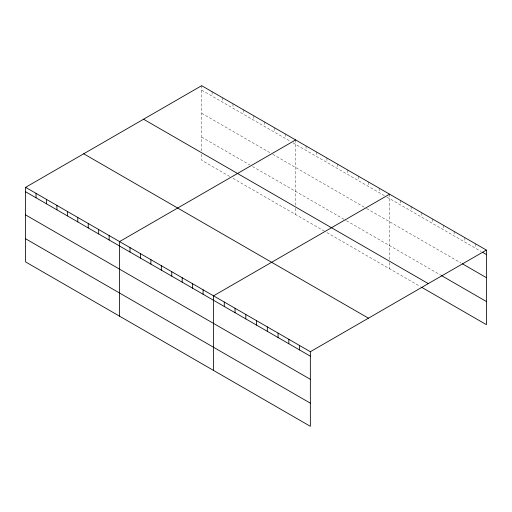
<?xml version="1.0" encoding="UTF-8"?>
<svg xmlns="http://www.w3.org/2000/svg" width="512" height="512" viewBox="0 0 512 512"><rect width="100%" height="100%" fill="white"/><g stroke="black" fill="none" stroke-linecap="round" stroke-linejoin="round"><path stroke-width="0.38" stroke-dasharray="2.56 1.92" d="M201.658 85.683L201.658 151.789M201.658 90.125L290.4 141.363M293.011 142.867L384.365 195.616M386.976 197.12L481.024 251.418M201.658 113.274L270.176 152.832M272.781 154.342L366.093 208.211M366.746 208.589L460.851 262.918M201.658 137.126L249.946 165.005M252.557 166.509L345.869 220.384M346.522 220.762L440.685 275.123M229.715 176.474L201.658 160.275L201.658 152.557M232.979 178.355L325.638 231.853M326.944 232.608L420.512 286.63M475.642 243.872L475.642 248.314M464.883 237.658L464.883 242.099M454.131 231.45L454.131 235.891M443.373 225.242L443.373 229.677M432.614 219.027L432.614 223.469M421.856 212.819L421.856 217.261M411.104 206.605L411.104 211.046M400.346 200.397L400.346 204.838M389.587 194.189L389.587 259.514M389.587 262.598L389.587 268.774M379.149 188.16L379.149 192.602M368.704 182.131L368.704 186.573M358.266 176.102L358.266 180.544M347.827 170.074L347.827 174.515M337.382 164.045L337.382 168.486M326.944 158.022L326.944 162.458M316.506 151.994L316.506 156.435M306.061 145.965L306.061 150.406M295.622 139.936L295.622 205.267M295.622 208.352L295.622 214.522M285.184 133.907L285.184 138.349M274.739 127.878L274.739 132.32M264.301 121.856L264.301 126.291M253.862 115.827L253.862 120.262M243.418 109.798L243.418 114.24M232.979 103.77L232.979 108.211M222.541 97.741L222.541 102.182M212.096 91.712L212.096 96.154"/><path stroke-width="0.77" d="M25.6 187.334L310.342 351.725L310.342 426.317L25.6 261.92L25.6 187.334L201.658 85.683L486.4 250.08L486.4 324.672L421.856 287.405M295.622 139.936L119.565 241.581L119.565 316.166M389.587 194.189L213.53 295.834L213.53 370.419M310.342 351.725L486.4 250.08M482.368 252.192L486.4 254.522M462.195 263.699L486.4 277.67M441.357 275.514L486.4 301.523M143.558 119.232L428.301 283.622M83.699 153.786L368.442 318.182M25.6 191.77L310.342 356.166M25.6 214.918L310.342 379.315M25.6 238.771L310.342 403.168M299.584 345.517L299.584 349.958M288.832 339.302L288.832 343.744M278.074 333.094L278.074 337.536M267.315 326.886L267.315 331.328M256.557 320.672L256.557 325.114M245.805 314.464L245.805 318.906M235.046 308.256L235.046 312.691M224.288 302.042L224.288 306.483M203.091 289.805L203.091 294.246M192.646 283.776L192.646 288.218M182.208 277.747L182.208 282.189M171.77 271.718L171.77 276.16M161.325 265.696L161.325 270.131M150.886 259.667L150.886 264.102M140.448 253.638L140.448 258.08M130.003 247.61L130.003 252.051M109.126 235.552L109.126 239.994M98.682 229.523L98.682 233.965M88.243 223.501L88.243 227.936M77.805 217.472L77.805 221.914M67.36 211.443L67.36 215.885M56.922 205.414L56.922 209.856M46.483 199.386L46.483 203.827M36.038 193.357L36.038 197.798"/></g></svg>
